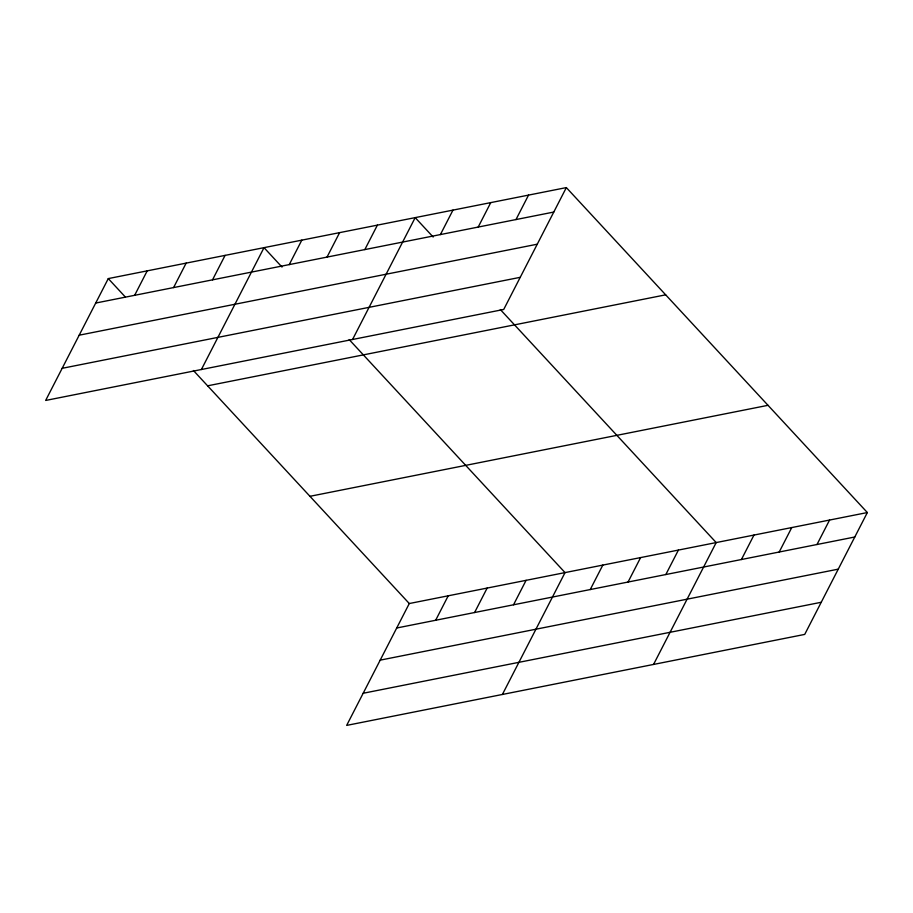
<?xml version="1.0" encoding="UTF-8"?>
<svg xmlns="http://www.w3.org/2000/svg" width="913" height="913" viewBox="0 0 913 913"><rect width="100%" height="100%" fill="white"/><g stroke="black" fill="none" stroke-linecap="round" stroke-linejoin="round"><path stroke-width="1.37" d="M566.345 187.599L108.282 278.591L45.65 400.453L503.714 309.461L566.345 187.599L867.35 512.547L804.718 634.409L346.655 725.401L409.286 603.539L867.35 512.547M134.645 295.321L147.21 270.853M173.584 287.584L186.149 263.115M212.512 279.846L225.089 255.389M201.396 369.514L264.017 247.651L281.991 267.053M289.238 264.61L301.815 240.142M327.025 257.101L339.602 232.644M364.823 249.591L377.389 225.134M352.555 339.488L415.187 217.625L433.161 237.026M440.397 234.584L452.974 210.116M478.195 227.075L490.76 202.606M515.982 219.565L528.547 195.108M435.649 620.269L448.226 595.801M474.589 612.532L487.154 588.075M513.517 604.794L526.093 580.337M502.401 694.462L565.033 572.599L349.165 339.568M590.243 589.558L602.82 565.09M628.041 582.049L640.606 557.592M665.828 574.539L678.405 550.083M653.56 664.436L716.191 542.573L500.324 309.541M741.413 559.532L753.978 535.064M779.2 552.023L791.765 527.566M816.987 544.513L829.563 520.056M95.705 303.048L553.769 212.056M79.191 335.197L537.255 244.205M62.164 368.316L520.227 277.324M207.616 385.822L665.68 294.831M309.952 496.307L768.016 405.315M396.721 627.996L854.773 537.004M380.196 660.145L838.26 569.153M363.18 693.264L821.244 602.272M108.282 278.591L125.309 296.976M193.419 370.507L409.286 603.539"/></g></svg>
